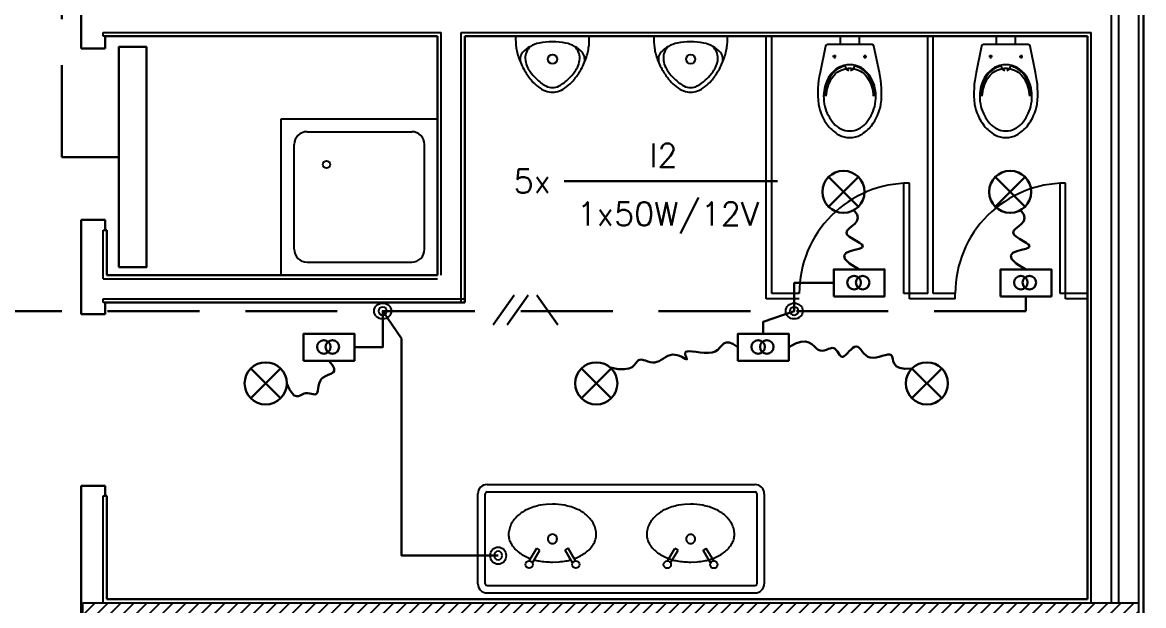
# Model space of a CAD drawing. Extents: x 21.2 to 81.9, y 10.7 to 70.
# Drawn here: x 75.75 to 81.85, y 58.9 to 62.07 of the extents above; entities that cross this region are included whole.
import ezdxf

# ---------------------------------------------------------------- set-up
doc = ezdxf.new("R2010")
doc.units = 0
doc.header["$MEASUREMENT"] = 0
for name, pattern in [('1st floor plan$0$Default', [0]), ('Dashed', [0.75, 0.5, -0.25]), ('Default', [0]), ('Solid', [0])]:
    doc.linetypes.add(name, pattern=pattern)
for name, color, linetype in [('1st floor plan$0$2FIN', 7, 'Continuous'), ('1st floor plan$0$Equipment', 92, '1st floor plan$0$Default'), ('1st floor plan$0$ESTR', 92, 'Continuous'), ('1st floor plan$0$Hatch', 15, 'Continuous'), ('IE003', 7, 'Continuous'), ('Xref_Plan', 7, 'Continuous')]:
    doc.layers.add(name, color=color, linetype=linetype)
doc.layers.add('1st floor plan$0$Partitions', color=7, linetype='Continuous', lineweight=30)
doc.layers.add('Illumination', color=30, linetype='Solid', lineweight=30)
doc.styles.add('Default', font='SIMPLEX.shx', dxfattribs={"height": 0.175})

# ---------------------------------------------------------------- blocks, each defined once
blk = doc.blocks.new('Bola')
at = {"layer": 'IE003', "color": 7, "linetype": 'Default', "const_width": 0.2}
blk.add_lwpolyline([(-0.1, 0, 1), (0.1, 0, 1)], format="xyb", close=True, dxfattribs=at)
at = {"layer": 'IE003', "color": 7, "linetype": 'Default'}
blk.add_circle((0, 0), 0.2, dxfattribs=at)
blk = doc.blocks.new('3')
at = {"layer": 'Illumination', "color": 7}
for p, q in [((-48.8, -68.3), (65.8, 92.1)), ((28.3, -68.3), (142.9, 92.1)), ((303.6, -68.3), (188.9, 92.1))]:
    blk.add_line(p, q, dxfattribs=at)
blk = doc.blocks.new('*X15')
at = {"color": 0, "linetype": 'ByBlock'}
for p, q in [((-4.3644, 11.6162), (-3.8736, 12.107)), ((-4.3644, 11.6869), (-3.9443, 12.107)), ((-4.3644, 11.7576), (-4.015, 12.107)), ((-4.3644, 11.8283), (-4.0857, 12.107)), ((-4.3644, 11.8991), (-4.1565, 12.107)), ((-4.3644, 11.9698), (-4.2272, 12.107)), ((-4.3644, 12.0405), (-4.2979, 12.107)), ((-4.0529, 11.857), (-3.8029, 12.107)), ((-3.9822, 11.857), (-3.7322, 12.107)), ((-3.9115, 11.857), (-3.6615, 12.107)), ((-3.8408, 11.857), (-3.5908, 12.107)), ((-3.7701, 11.857), (-3.5201, 12.107)), ((-3.6993, 11.857), (-3.4493, 12.107)), ((-3.6286, 11.857), (-3.3786, 12.107)), ((-3.5579, 11.857), (-3.3079, 12.107)), ((-3.4872, 11.857), (-3.2372, 12.107)), ((-3.4165, 11.857), (-3.1665, 12.107)), ((-3.3458, 11.857), (-3.0958, 12.107)), ((-3.2751, 11.857), (-3.0251, 12.107)), ((-3.2044, 11.857), (-2.9544, 12.107)), ((-3.1337, 11.857), (-2.8837, 12.107)), ((-3.063, 11.857), (-2.813, 12.107)), ((-2.9922, 11.857), (-2.7422, 12.107)), ((-2.9215, 11.857), (-2.6715, 12.107)), ((-2.8508, 11.857), (-2.6008, 12.107)), ((-2.7801, 11.857), (-2.5301, 12.107)), ((-2.7094, 11.857), (-2.4594, 12.107)), ((-2.6387, 11.857), (-2.3887, 12.107)), ((-2.568, 11.857), (-2.318, 12.107)), ((-2.4973, 11.857), (-2.2473, 12.107)), ((-2.4266, 11.857), (-2.1766, 12.107)), ((-2.3558, 11.857), (-2.1058, 12.107)), ((-2.2851, 11.857), (-2.0351, 12.107)), ((-2.2144, 11.857), (-1.9644, 12.107)), ((-2.1437, 11.857), (-1.8937, 12.107)), ((-2.073, 11.857), (-1.823, 12.107)), ((-2.0023, 11.857), (-1.7523, 12.107)), ((-1.9316, 11.857), (-1.6816, 12.107)), ((-1.8609, 11.857), (-1.6109, 12.107)), ((-1.7902, 11.857), (-1.5402, 12.107)), ((-1.7195, 11.857), (-1.4695, 12.107)), ((-1.6487, 11.857), (-1.3987, 12.107)), ((-1.578, 11.857), (-1.328, 12.107)), ((-1.5073, 11.857), (-1.2573, 12.107)), ((-1.4366, 11.857), (-1.1866, 12.107)), ((-1.3659, 11.857), (-1.1159, 12.107)), ((-1.2952, 11.857), (-1.0452, 12.107)), ((-1.2245, 11.857), (-0.9745, 12.107)), ((-1.1538, 11.857), (-0.9038, 12.107)), ((-1.0831, 11.857), (-0.8331, 12.107)), ((-1.0123, 11.857), (-0.7623, 12.107)), ((-0.9416, 11.857), (-0.6916, 12.107)), ((-0.8709, 11.857), (-0.6209, 12.107)), ((-0.8002, 11.857), (-0.5502, 12.107)), ((-0.7295, 11.857), (-0.4795, 12.107)), ((-0.6588, 11.857), (-0.4088, 12.107)), ((-0.5881, 11.857), (-0.3381, 12.107)), ((-0.5174, 11.857), (-0.2674, 12.107)), ((-0.4467, 11.857), (-0.1967, 12.107)), ((-0.3759, 11.857), (-0.1259, 12.107)), ((-0.3052, 11.857), (-0.0552, 12.107)), ((-0.2345, 11.857), (0.0155, 12.107)), ((-0.1638, 11.857), (0.0862, 12.107)), ((-0.0931, 11.857), (0.1569, 12.107)), ((-0.0224, 11.857), (0.2276, 12.107)), ((0.0483, 11.857), (0.2983, 12.107)), ((0.119, 11.857), (0.369, 12.107)), ((0.1897, 11.857), (0.4397, 12.107)), ((0.2604, 11.857), (0.5104, 12.107)), ((0.3312, 11.857), (0.5812, 12.107)), ((0.4019, 11.857), (0.6519, 12.107)), ((0.4726, 11.857), (0.7226, 12.107)), ((0.5433, 11.857), (0.7933, 12.107)), ((0.614, 11.857), (0.864, 12.107)), ((0.6847, 11.857), (0.9347, 12.107)), ((0.7554, 11.857), (1.0054, 12.107)), ((0.8261, 11.857), (1.0761, 12.107)), ((0.8968, 11.857), (1.1356, 12.0958)), ((0.9676, 11.857), (1.1356, 12.025)), ((1.0383, 11.857), (1.1356, 11.9543)), ((1.109, 11.857), (1.1356, 11.8836)), ((-4.3644, 11.5455), (-4.1144, 11.7955)), ((-4.3644, 11.4748), (-4.1144, 11.7248)), ((-4.3644, 11.4041), (-4.1144, 11.6541)), ((-4.3644, 11.3334), (-4.1144, 11.5834)), ((-4.3644, 11.2627), (-4.1144, 11.5127)), ((-4.3644, 11.1919), (-4.1144, 11.4419)), ((-4.3644, 11.1212), (-4.1144, 11.3712)), ((-4.3644, 11.0505), (-4.1144, 11.3005)), ((-4.3644, 10.9798), (-4.1144, 11.2298)), ((-4.3644, 10.9091), (-4.1144, 11.1591)), ((-4.3644, 10.8384), (-4.1144, 11.0884)), ((-4.3644, 10.7677), (-4.1144, 11.0177)), ((-4.3644, 10.697), (-4.1144, 10.947)), ((-4.3644, 10.6263), (-4.1144, 10.8763)), ((-4.3644, 10.5555), (-4.1144, 10.8055)), ((-4.3644, 10.4848), (-4.1144, 10.7348)), ((-4.3615, 10.417), (-4.1144, 10.6641)), ((-4.2908, 10.417), (-4.1144, 10.5934)), ((-4.2201, 10.417), (-4.1144, 10.5227)), ((-4.1494, 10.417), (-4.1144, 10.452))]:
    blk.add_line(p, q, dxfattribs=at)
blk = doc.blocks.new('*X16')
at = {"color": 0, "linetype": 'ByBlock'}
for p, q in [((1.1356, 11.8836), (1.359, 12.107)), ((1.1356, 11.9543), (1.2883, 12.107)), ((1.1356, 12.025), (1.2176, 12.107)), ((1.1356, 12.0958), (1.1468, 12.107)), ((1.1356, 11.8129), (1.3856, 12.0629)), ((1.1356, 11.7422), (1.3856, 11.9922)), ((1.1356, 11.6715), (1.3856, 11.9215)), ((1.1356, 11.6008), (1.3856, 11.8508)), ((1.1356, 11.5301), (1.3856, 11.7801)), ((1.1356, 11.4594), (1.3856, 11.7094)), ((1.1356, 11.3886), (1.3856, 11.6386)), ((1.1356, 11.3179), (1.3856, 11.5679)), ((1.1356, 11.2472), (1.3856, 11.4972)), ((1.1356, 11.1765), (1.3856, 11.4265)), ((1.1356, 11.1058), (1.3856, 11.3558)), ((1.1356, 11.0351), (1.3856, 11.2851)), ((1.1356, 10.9644), (1.3856, 11.2144)), ((1.1356, 10.8937), (1.3856, 11.1437)), ((1.1356, 10.823), (1.3856, 11.073)), ((1.1356, 10.7522), (1.3856, 11.0022)), ((1.1356, 10.6815), (1.3856, 10.9315)), ((1.1356, 10.6108), (1.3856, 10.8608)), ((1.1356, 10.5401), (1.3856, 10.7901)), ((1.1356, 10.4694), (1.3856, 10.7194)), ((1.1356, 10.3987), (1.3856, 10.6487)), ((1.1356, 10.328), (1.3856, 10.578)), ((1.1356, 10.2573), (1.3856, 10.5073)), ((1.1356, 10.1866), (1.3856, 10.4366)), ((1.1356, 10.1159), (1.3856, 10.3659)), ((1.1356, 10.0451), (1.3856, 10.2951)), ((1.1356, 9.9744), (1.3856, 10.2244)), ((1.1356, 9.9037), (1.3856, 10.1537)), ((1.1356, 9.833), (1.3856, 10.083)), ((1.1356, 9.7623), (1.3856, 10.0123)), ((1.1356, 9.6916), (1.3856, 9.9416)), ((1.1356, 9.6209), (1.3856, 9.8709)), ((1.1356, 9.5502), (1.3856, 9.8002)), ((1.1356, 9.4795), (1.3856, 9.7295)), ((1.1356, 9.4087), (1.3856, 9.6587)), ((1.1356, 9.338), (1.3856, 9.588)), ((1.1356, 9.2673), (1.3856, 9.5173)), ((1.1356, 9.1966), (1.3856, 9.4466)), ((1.1356, 9.1259), (1.3856, 9.3759)), ((1.1974, 9.117), (1.3856, 9.3052)), ((1.2681, 9.117), (1.3856, 9.2345)), ((1.3388, 9.117), (1.3856, 9.1638))]:
    blk.add_line(p, q, dxfattribs=at)
blk = doc.blocks.new('1st floor plan')
at = {"layer": '1st floor plan$0$2FIN'}
for p, q in [((81.8264, 58.9121), (81.8264, 67.7571)), ((81.6764, 58.9121), (81.6764, 65.3071)), ((81.7164, 58.9121), (81.7164, 65.3071)), ((76.1864, 62.0171), (78.0264, 62.0171)), ((76.1864, 61.9971), (76.1864, 62.0171)), ((76.1964, 61.9971), (76.1864, 61.9971)), ((78.0264, 60.6971), (78.0264, 62.0171)), ((78.1364, 62.0171), (81.5664, 62.0171)), ((78.1364, 60.5471), (78.1364, 62.0171)), ((81.5664, 58.9121), (81.5664, 62.0171)), ((76.1864, 60.9421), (76.1964, 60.9421)), ((76.1864, 60.6771), (76.1864, 60.9421)), ((76.1864, 60.6771), (78.0064, 60.6771)), ((76.1864, 60.5671), (78.1564, 60.5671)), ((76.1864, 60.5471), (76.1864, 60.5671)), ((76.1964, 60.5471), (76.1864, 60.5471)), ((76.1864, 58.9121), (76.1864, 59.4952)), ((76.1864, 59.4952), (76.1964, 59.4952))]:
    blk.add_line(p, q, dxfattribs=at)
at = {"layer": '1st floor plan$0$Equipment'}
for p, q in [((79.7964, 60.5671), (79.7964, 61.9971)), ((79.8264, 60.5971), (79.8264, 61.9971)), ((80.6764, 60.5971), (80.6764, 61.9971)), ((80.7064, 60.5971), (80.7064, 61.9971)), ((80.1784, 61.8861), (80.1584, 61.8861)), ((80.1684, 61.8961), (80.1684, 61.8761)), ((80.3244, 61.8861), (80.3444, 61.8861)), ((80.3344, 61.8961), (80.3344, 61.8761)), ((81.0284, 61.8861), (81.0084, 61.8861)), ((81.0184, 61.8961), (81.0184, 61.8761)), ((81.1744, 61.8861), (81.1944, 61.8861)), ((81.1844, 61.8961), (81.1844, 61.8761)), ((77.1564, 60.6971), (77.1564, 61.5471)), ((77.1564, 61.5471), (78.0064, 61.5471)), ((77.2964, 61.4771), (77.8664, 61.4771)), ((77.2264, 60.8371), (77.2264, 61.4071)), ((77.9364, 60.8371), (77.9364, 61.4071)), ((80.5464, 60.5971), (80.5464, 61.1971)), ((80.5764, 61.1971), (80.5464, 61.1971)), ((80.5764, 60.5971), (80.5764, 61.1971)), ((81.3964, 60.5971), (81.3964, 61.1971)), ((81.4264, 61.1971), (81.3964, 61.1971)), ((81.4264, 60.5671), (81.4264, 61.1971)), ((77.2964, 60.7671), (77.8664, 60.7671)), ((79.9764, 60.5671), (79.7964, 60.5671)), ((79.9764, 60.5971), (79.8264, 60.5971)), ((80.5764, 60.5971), (80.5464, 60.5971)), ((80.6764, 60.5971), (80.5764, 60.5971)), ((80.5764, 60.5671), (80.5764, 60.5971)), ((80.6764, 60.5671), (80.5764, 60.5671)), ((80.8264, 60.5671), (80.6764, 60.5671)), ((80.8264, 60.5971), (80.7064, 60.5971)), ((80.8264, 60.5671), (80.8264, 60.5971)), ((81.4264, 60.5971), (81.3964, 60.5971)), ((81.5464, 60.5971), (81.4264, 60.5971)), ((81.5464, 60.5671), (81.4264, 60.5671)), ((78.2764, 59.5567), (79.7364, 59.5567)), ((78.2264, 59.0167), (78.2264, 59.5067)), ((78.2664, 59.0167), (78.2664, 59.5067)), ((78.2764, 59.5167), (79.7364, 59.5167)), ((79.7464, 59.5067), (79.7464, 59.0167)), ((79.7864, 59.5067), (79.7864, 59.0167)), ((78.5067, 59.1412), (78.5472, 59.2098)), ((78.5236, 59.1306), (78.5644, 59.1996)), ((78.5644, 59.1996), (78.5472, 59.2098)), ((78.7012, 59.1996), (78.7185, 59.2098)), ((78.742, 59.1306), (78.7012, 59.1996)), ((78.759, 59.1412), (78.7185, 59.2098)), ((79.2588, 59.1406), (79.2993, 59.2092)), ((79.2758, 59.13), (79.3165, 59.199)), ((79.3165, 59.199), (79.2993, 59.2092)), ((79.4534, 59.199), (79.4706, 59.2092)), ((79.4941, 59.13), (79.4534, 59.199)), ((79.5111, 59.1406), (79.4706, 59.2092)), ((78.2764, 59.0067), (79.7364, 59.0067)), ((78.2764, 58.9667), (79.7364, 58.9667))]:
    blk.add_line(p, q, dxfattribs=at)
for points in [[(78.8328, 61.9971), (78.4328, 61.9971, 0.056281), (78.4358, 61.9335, 0.051243), (78.4531, 61.8684, 0.047086), (78.4855, 61.8026, 0.038643), (78.5208, 61.7541, 0.050944), (78.5538, 61.7226, 0.073316), (78.5954, 61.6991, 0.092337), (78.6328, 61.6921, 0.092337), (78.6702, 61.6991, 0.073316), (78.7119, 61.7226, 0.050944), (78.7448, 61.7541, 0.038643), (78.7801, 61.8026, 0.047086), (78.8125, 61.8684, 0.051243), (78.8299, 61.9335, 0.056281)], [(79.585, 61.9971), (79.185, 61.9971, 0.056281), (79.1879, 61.9335, 0.051243), (79.2053, 61.8684, 0.047086), (79.2377, 61.8026, 0.038643), (79.273, 61.7541, 0.050944), (79.3059, 61.7226, 0.073316), (79.3475, 61.6991, 0.092337), (79.385, 61.6921, 0.092337), (79.4224, 61.6991, 0.073316), (79.464, 61.7226, 0.050944), (79.4969, 61.7541, 0.038643), (79.5322, 61.8026, 0.047086), (79.5646, 61.8684, 0.051243), (79.582, 61.9335, 0.056281)], [(80.1292, 61.9511, 0.356028), (80.1194, 61.9431), (80.0898, 61.7995, 0.088113), (80.0815, 61.6271, 0.124068), (80.1331, 61.5098, 0.086475), (80.192, 61.4596, 0.130408), (80.2514, 61.4451, 0.130408), (80.3108, 61.4596, 0.086475), (80.3696, 61.5098, 0.124068), (80.4213, 61.6271, 0.088113), (80.4129, 61.7995), (80.3834, 61.9431, 0.356028), (80.3736, 61.9511)], [(80.9792, 61.9511, 0.356028), (80.9694, 61.9431), (80.9398, 61.7995, 0.088113), (80.9315, 61.6271, 0.124068), (80.9831, 61.5098, 0.086475), (81.042, 61.4596, 0.130408), (81.1014, 61.4451, 0.130408), (81.1608, 61.4596, 0.086475), (81.2196, 61.5098, 0.124068), (81.2713, 61.6271, 0.088113), (81.2629, 61.7995), (81.2334, 61.9431, 0.356028), (81.2236, 61.9511)], [(78.6328, 61.8471, -0.999985), (78.6328, 61.8971, -0.999985)], [(79.385, 61.8471, -0.999985), (79.385, 61.8971, -0.999985)], [(80.2514, 61.4821, 0.221073), (80.3387, 61.5219, 0.102493), (80.3874, 61.6141, 0.121565), (80.3854, 61.7291, 0.187395), (80.3134, 61.8261, 0.126952), (80.2514, 61.8421, 0.126952), (80.1894, 61.8261, 0.187395), (80.1174, 61.7291, 0.121565), (80.1154, 61.6141, 0.102493), (80.164, 61.5219, 0.221073)], [(81.1014, 61.4821, 0.221073), (81.1887, 61.5219, 0.102493), (81.2374, 61.6141, 0.121565), (81.2354, 61.7291, 0.187395), (81.1634, 61.8261, 0.126952), (81.1014, 61.8421, 0.126952), (81.0394, 61.8261, 0.187395), (80.9674, 61.7291, 0.121565), (80.9654, 61.6141, 0.102493), (81.014, 61.5219, 0.221073)], [(79.3187, 59.4435, 0.02503), (79.2829, 59.4345, 0.032621), (79.2485, 59.4215, 0.040035), (79.2213, 59.4064, 0.035303), (79.197, 59.3876, 0.038321), (79.177, 59.3669, 0.054379), (79.1607, 59.342, 0.054586), (79.1501, 59.3142, 0.060889), (79.1461, 59.2844, 0.075785), (79.1498, 59.2584, 0.060002), (79.1599, 59.2352, 0.046948), (79.1774, 59.211, 0.043635), (79.1989, 59.1904, 0.038584), (79.226, 59.1718, 0.028735), (79.2547, 59.1574, 0.031893), (79.2824, 59.1474, 0.027941), (79.3109, 59.1409, 0.042673), (79.3854, 59.1347), (79.4217, 59.1362, 0.021447), (79.459, 59.1409, 0.027941), (79.4875, 59.1474, 0.031893), (79.5152, 59.1574, 0.028735), (79.5439, 59.1718, 0.038584), (79.571, 59.1904, 0.043635), (79.5925, 59.211, 0.046948), (79.61, 59.2352, 0.060002), (79.6201, 59.2584, 0.075785), (79.6238, 59.2844, 0.060889), (79.6198, 59.3142, 0.054586), (79.6092, 59.342, 0.054379), (79.5929, 59.3669, 0.038321), (79.5729, 59.3876, 0.035303), (79.5486, 59.4064, 0.040035), (79.5214, 59.4215, 0.032621), (79.487, 59.4345, 0.024635), (79.4518, 59.4434, 0.053768), (79.3844, 59.4495), (79.3512, 59.4481)], [(78.6328, 59.2858, 0.414221), (78.6078, 59.2608, 0.414221), (78.6328, 59.2358, 0.414221), (78.6578, 59.2608, 0.414221)], [(79.385, 59.2852, 0.414221), (79.36, 59.2602, 0.414221), (79.385, 59.2352, 0.414221), (79.41, 59.2602, 0.414221)]]:
    blk.add_lwpolyline(points, format="xyb", close=True, dxfattribs=at)
for points in [[(78.8064, 61.8535, 0.078162), (78.8081, 61.8796, 0.158684), (78.7959, 61.9077, 0.087457), (78.7532, 61.9419, 0.073385), (78.7051, 61.9596, 0.051629), (78.6328, 61.9671), (78.6328, 61.9671, 0.051629), (78.5605, 61.9596, 0.073385), (78.5125, 61.9419, 0.087457), (78.4697, 61.9077, 0.158684), (78.4575, 61.8796, 0.078162), (78.4592, 61.8535)], [(79.5586, 61.8535, 0.078162), (79.5602, 61.8796, 0.158684), (79.5481, 61.9077, 0.087457), (79.5053, 61.9419, 0.073385), (79.4572, 61.9596, 0.051629), (79.385, 61.9671), (79.385, 61.9671, 0.051629), (79.3127, 61.9596, 0.073385), (79.2646, 61.9419, 0.087457), (79.2218, 61.9077, 0.158684), (79.2097, 61.8796, 0.078162), (79.2113, 61.8535)], [(78.5128, 61.9421, 0.099174), (78.4908, 61.9101, 0.110283), (78.4843, 61.8757, 0.092873), (78.4934, 61.8352, 0.05733), (78.5108, 61.8048, 0.037877), (78.5453, 61.7646, 0.072182), (78.5966, 61.7263, 0.124936), (78.6328, 61.7171), (78.6328, 61.7171, 0.124936), (78.669, 61.7263, 0.072182), (78.7203, 61.7646, 0.037877), (78.7548, 61.8048, 0.05733), (78.7722, 61.8352, 0.092873), (78.7813, 61.8757, 0.110283), (78.7748, 61.9101, 0.099174), (78.7528, 61.9421)], [(79.265, 61.9421, 0.099174), (79.2429, 61.9101, 0.110283), (79.2365, 61.8757, 0.092873), (79.2455, 61.8352, 0.05733), (79.2629, 61.8048, 0.037877), (79.2974, 61.7646, 0.072182), (79.3487, 61.7263, 0.124936), (79.385, 61.7171), (79.385, 61.7171, 0.124936), (79.4212, 61.7263, 0.072182), (79.4725, 61.7646, 0.037877), (79.507, 61.8048, 0.05733), (79.5244, 61.8352, 0.092873), (79.5334, 61.8757, 0.110283), (79.527, 61.9101, 0.099174), (79.505, 61.9421)], [(80.1234, 61.6711, -0.134007), (80.1524, 61.7661, -0.213245), (80.2264, 61.8197, 0.668461), (80.2234, 61.8341, 0.205105), (80.1424, 61.7721, 0.136377), (80.1144, 61.6711)], [(80.2564, 61.8101), (80.2672, 61.8153, 0.801198), (80.2684, 61.8191, 0.05862), (80.2514, 61.8211, 0.05862), (80.2344, 61.8191, 0.801198), (80.2356, 61.8153), (80.2464, 61.8101)], [(80.3884, 61.6711, 0.136377), (80.3604, 61.7721, 0.205105), (80.2794, 61.8341, 0.668461), (80.2764, 61.8197, -0.213245), (80.3504, 61.7661, -0.134007), (80.3794, 61.6711)], [(80.9734, 61.6711, -0.134007), (81.0024, 61.7661, -0.213245), (81.0764, 61.8197, 0.668461), (81.0734, 61.8341, 0.205105), (80.9924, 61.7721, 0.136377), (80.9644, 61.6711)], [(81.1064, 61.8101), (81.1172, 61.8153, 0.801198), (81.1184, 61.8191, 0.05862), (81.1014, 61.8211, 0.05862), (81.0844, 61.8191, 0.801198), (81.0856, 61.8153), (81.0964, 61.8101)], [(81.2384, 61.6711, 0.136377), (81.2104, 61.7721, 0.205105), (81.1294, 61.8341, 0.668461), (81.1264, 61.8197, -0.213245), (81.2004, 61.7661, -0.134007), (81.2294, 61.6711)], [(80.5764, 61.1971, 0.414214), (79.9764, 60.5971)], [(81.4264, 61.1971, 0.414214), (80.8264, 60.5971)], [(78.5666, 59.4435, 0.02503), (78.5308, 59.4345, 0.032621), (78.4963, 59.4215, 0.040035), (78.4692, 59.4064, 0.035303), (78.4448, 59.3876, 0.038321), (78.4249, 59.3669, 0.054379), (78.4085, 59.342, 0.054586), (78.398, 59.3142, 0.060889), (78.394, 59.2844, 0.075785), (78.3977, 59.2584, 0.060002), (78.4078, 59.2352, 0.046948), (78.4253, 59.211, 0.043635), (78.4467, 59.1904, 0.038584), (78.4738, 59.1718, 0.028735), (78.5025, 59.1574, 0.012881), (78.5136, 59.153, 0.027941)], [(78.752, 59.153, 0.012883), (78.7631, 59.1574, 0.028735), (78.7918, 59.1718, 0.038584), (78.8189, 59.1904, 0.043635), (78.8404, 59.211, 0.046948), (78.8579, 59.2352, 0.060002), (78.868, 59.2584, 0.075785), (78.8716, 59.2844, 0.060889), (78.8677, 59.3142, 0.054586), (78.8571, 59.342, 0.054379), (78.8407, 59.3669, 0.038321), (78.8208, 59.3876, 0.035303), (78.7965, 59.4064, 0.040035), (78.7693, 59.4215, 0.032621), (78.7348, 59.4345, 0.024635), (78.6996, 59.4434, 0.053768), (78.6322, 59.4495), (78.5991, 59.4481), (78.5666, 59.4435, 0.02503)], [(78.5331, 59.1466, 0.025128), (78.5587, 59.1409, 0.042673), (78.6332, 59.1347), (78.6696, 59.1362, 0.021447), (78.7069, 59.1409, 0.025126), (78.7325, 59.1466, 0.031893)]]:
    blk.add_lwpolyline(points, format="xyb", dxfattribs=at)
for points in [[(80.2004, 61.9511), (80.2004, 61.9971), (80.3024, 61.9971), (80.3024, 61.9511)], [(81.0504, 61.9511), (81.0504, 61.9971), (81.1524, 61.9971), (81.1524, 61.9511)]]:
    blk.add_lwpolyline(points, dxfattribs=at)
for centre in [(77.4024, 61.2988), (78.506, 59.1212), (78.7597, 59.1212), (79.2581, 59.1206), (79.5118, 59.1206)]:
    blk.add_circle(centre, 0.02, dxfattribs=at)
for centre, radius, start, end in [((77.2964, 61.4071), 0.07, 90, 180), ((77.8664, 61.4071), 0.07, 360, 90), ((77.2964, 60.8371), 0.07, 180, 270), ((77.8664, 60.8371), 0.07, 270, 360), ((78.2764, 59.5067), 0.05, 90.00001, 180), ((79.7364, 59.5067), 0.05, 360, 89.99999), ((78.2764, 59.5067), 0.01, 90.00001, 180), ((79.7364, 59.5067), 0.01, 360, 89.99999), ((78.2764, 59.0167), 0.05, 180.00001, 269.99994), ((78.2764, 59.0167), 0.01, 180.00001, 269.99994), ((79.7364, 59.0167), 0.01, 270.00006, 359.99999), ((79.7364, 59.0167), 0.05, 270.00006, 359.99999)]:
    blk.add_arc(centre, radius, start, end, dxfattribs=at)
at = {"layer": '1st floor plan$0$ESTR'}
for p, q in [((76.0764, 58.9121), (81.8264, 58.9121)), ((76.0764, 57.2221), (76.0764, 58.9121)), ((81.8264, 51.9621), (81.8264, 58.9121))]:
    blk.add_line(p, q, dxfattribs=at)
at = {"layer": '1st floor plan$0$Partitions'}
for p, q in [((81.8514, 51.8821), (81.8514, 67.7571)), ((76.0664, 61.9309), (76.0664, 62.204)), ((76.1964, 61.9971), (78.0064, 61.9971)), ((76.1964, 61.9309), (76.1964, 61.9971)), ((78.0064, 60.6971), (78.0064, 61.9971)), ((78.1564, 61.9971), (81.5464, 61.9971)), ((78.1564, 60.5471), (78.1564, 61.9971)), ((81.5464, 58.9321), (81.5464, 61.9971)), ((76.0664, 61.9309), (76.1964, 61.9309)), ((76.0664, 60.484), (76.0664, 60.9971)), ((76.0664, 60.9971), (76.1964, 60.9971)), ((76.1964, 60.9971), (76.1964, 60.9421)), ((76.1964, 60.9421), (76.2064, 60.9421)), ((76.2064, 60.6971), (76.2064, 60.9421)), ((76.2064, 60.6971), (78.0064, 60.6971)), ((76.1964, 60.5471), (78.1564, 60.5471)), ((76.1964, 60.484), (76.1964, 60.5471)), ((76.1964, 60.484), (76.0664, 60.484)), ((76.0664, 57.7871), (76.0664, 59.5502)), ((76.0664, 59.5502), (76.1964, 59.5502)), ((76.1964, 59.4952), (76.1964, 59.5502)), ((76.1964, 59.4952), (76.2064, 59.4952)), ((76.2064, 58.9321), (76.2064, 59.4952)), ((76.2064, 58.9321), (81.5464, 58.9321))]:
    blk.add_line(p, q, dxfattribs=at)
at = {"layer": '1st floor plan$0$Hatch', "linetype": 'ByBlock'}
for name in ['*X15', '*X16']:
    blk.add_blockref(name, (80.4408, 46.8051), dxfattribs=at)

msp = doc.modelspace()

# ---------------------------------------------------------------- linework, layer by layer
at = {"layer": 'Illumination', "linetype": 'Dashed'}
for points in [[(76.2719, 61.3391), (75.9612, 61.3391), (75.9612, 62.6641)], [(81.2108, 60.5807), (81.2108, 60.5009), (75.9493, 60.5009), (75.0669, 60.5009), (75.0669, 61.8766), (74.5583, 61.8766)]]:
    msp.add_lwpolyline(points, dxfattribs=at)
at = {"layer": 'Illumination'}
for points in [[(76.2719, 60.7391), (76.2719, 61.9391), (76.4219, 61.9391), (76.4219, 61.9391), (76.4219, 60.7391), (76.4219, 60.7391)], [(80.1646, 60.5807), (80.1646, 60.7275), (80.4414, 60.7275), (80.4414, 60.5807)], [(81.0724, 60.5807), (81.0724, 60.7275), (81.3493, 60.7275), (81.3493, 60.5807)], [(77.2772, 60.2306), (77.2772, 60.3774), (77.554, 60.3774), (77.554, 60.2306)], [(79.6424, 60.2306), (79.6424, 60.3774), (79.9192, 60.3774), (79.9192, 60.2306)]]:
    msp.add_lwpolyline(points, close=True, dxfattribs=at)
for points in [[(80.1361, 61.0687), (80.2983, 61.2309)], [(80.2983, 61.0687), (80.1361, 61.2309)], [(81.0439, 61.0687), (81.2061, 61.2309)], [(81.2061, 61.0687), (81.0439, 61.2309)], [(78.6972, 61.2077), (79.8582, 61.2077)], [(80.303, 60.7275), (80.2504, 60.7601), (80.225, 60.7851), (80.2208, 60.8037), (80.2322, 60.8173), (80.2535, 60.8271), (80.2788, 60.8344), (80.3025, 60.8405), (80.3187, 60.8468), (80.3231, 60.8541), (80.3173, 60.8627), (80.3043, 60.8723), (80.2869, 60.8826), (80.2681, 60.8935), (80.2509, 60.9048), (80.2383, 60.9162), (80.2332, 60.9276), (80.2375, 60.9389), (80.2488, 60.9504), (80.2637, 60.9626), (80.2788, 60.9759), (80.2908, 60.9908), (80.296, 61.0078), (80.2912, 61.0272), (80.2729, 61.0496)], [(81.2108, 60.7275), (81.1583, 60.7601), (81.1328, 60.7851), (81.1286, 60.8037), (81.1401, 60.8173), (81.1613, 60.8271), (81.1866, 60.8344), (81.2103, 60.8405), (81.2265, 60.8468), (81.2309, 60.8541), (81.2252, 60.8627), (81.2121, 60.8723), (81.1947, 60.8826), (81.1759, 60.8935), (81.1587, 60.9048), (81.1461, 60.9162), (81.141, 60.9276), (81.1453, 60.9389), (81.1566, 60.9504), (81.1715, 60.9626), (81.1867, 60.9759), (81.1986, 60.9908), (81.2038, 61.0078), (81.199, 61.0272), (81.1808, 61.0496)], [(80.1646, 60.6541), (79.9494, 60.6541), (79.9494, 60.5009), (79.7808, 60.4431), (79.7808, 60.3774)], [(78.3372, 59.1697), (77.8109, 59.1697), (77.8109, 60.3509), (77.7084, 60.5009), (77.7084, 60.304), (77.554, 60.304)], [(79.6424, 60.304), (79.6156, 60.3218), (79.5949, 60.3296), (79.579, 60.3295), (79.5663, 60.3235), (79.5555, 60.3137), (79.545, 60.302), (79.5335, 60.2904), (79.5195, 60.2812), (79.5019, 60.2756), (79.4816, 60.2735), (79.4597, 60.2738), (79.4373, 60.2757), (79.4157, 60.2783), (79.3959, 60.2807), (79.3791, 60.282), (79.3665, 60.2814), (79.3589, 60.2781), (79.3556, 60.2728), (79.3554, 60.2661), (79.3574, 60.2587), (79.3604, 60.2515), (79.3634, 60.2452), (79.3653, 60.2405), (79.3649, 60.2382), (79.3616, 60.2387), (79.3555, 60.2416), (79.347, 60.246), (79.3366, 60.2512), (79.3249, 60.2564), (79.3123, 60.2607), (79.2992, 60.2635), (79.2861, 60.2639), (79.2734, 60.2614), (79.2611, 60.2566), (79.249, 60.2501), (79.2371, 60.2428), (79.2253, 60.2355), (79.2135, 60.2289), (79.2016, 60.2239), (79.1894, 60.2211), (79.1769, 60.2212), (79.1644, 60.2234), (79.152, 60.227), (79.14, 60.2309), (79.1286, 60.2344), (79.1181, 60.2365), (79.1087, 60.2363), (79.1006, 60.233), (79.0939, 60.2261), (79.087, 60.2166), (79.0783, 60.2061), (79.066, 60.1962), (79.0485, 60.1884), (79.0241, 60.1842), (78.991, 60.1852), (78.9474, 60.1929)], [(79.9192, 60.304), (79.956, 60.3241), (79.9858, 60.3336), (80.0097, 60.3347), (80.0288, 60.3295), (80.0442, 60.3203), (80.0569, 60.3092), (80.0681, 60.2984), (80.0788, 60.2901), (80.0898, 60.2858), (80.1012, 60.2852), (80.1127, 60.2871), (80.1241, 60.2906), (80.1351, 60.2946), (80.1456, 60.298), (80.1554, 60.2999), (80.1641, 60.2992), (80.1718, 60.2952), (80.1784, 60.2885), (80.1844, 60.2803), (80.19, 60.2716), (80.1955, 60.2633), (80.2011, 60.2565), (80.2072, 60.2523), (80.2141, 60.2516), (80.2218, 60.2552), (80.2304, 60.2622), (80.2395, 60.2714), (80.249, 60.2817), (80.2587, 60.2917), (80.2683, 60.3003), (80.2777, 60.3064), (80.2866, 60.3087), (80.2949, 60.3064), (80.3029, 60.3003), (80.311, 60.2915), (80.3194, 60.2812), (80.3285, 60.2705), (80.3386, 60.2606), (80.3502, 60.2526), (80.3635, 60.2477), (80.3786, 60.2466), (80.3951, 60.2487), (80.4121, 60.2526), (80.4289, 60.2573), (80.4447, 60.2616), (80.4587, 60.2644), (80.4701, 60.2644), (80.4782, 60.2606), (80.4827, 60.2521), (80.4853, 60.2403), (80.4884, 60.2267), (80.4943, 60.2129), (80.5051, 60.2005), (80.5232, 60.1912), (80.5508, 60.1865), (80.5903, 60.1882), (80.5903, 60.1882), (80.7525, 60.026)], [(77.4156, 60.2306), (77.4358, 60.2063), (77.4448, 60.1882), (77.4448, 60.1752), (77.438, 60.1658), (77.4264, 60.1589), (77.4122, 60.1531), (77.3974, 60.1472), (77.3842, 60.1399), (77.3742, 60.1302), (77.3672, 60.1187), (77.3626, 60.1059), (77.3595, 60.0928), (77.3574, 60.0801), (77.3556, 60.0685), (77.3533, 60.0588), (77.3499, 60.0519), (77.3448, 60.0481), (77.3381, 60.047), (77.3302, 60.0477), (77.3212, 60.0495), (77.3114, 60.0516), (77.3012, 60.0531), (77.2907, 60.0533), (77.2802, 60.0514), (77.27, 60.047), (77.2598, 60.0417), (77.2494, 60.0376), (77.2385, 60.0368), (77.227, 60.0413), (77.2146, 60.0531), (77.201, 60.0744), (77.186, 60.1071)], [(76.9903, 60.026), (77.1525, 60.1882)], [(77.1525, 60.026), (76.9903, 60.1882)], [(78.7903, 60.026), (78.9525, 60.1882)], [(78.9525, 60.026), (78.7903, 60.1882)], [(80.5903, 60.026), (80.7525, 60.1882)]]:
    msp.add_lwpolyline(points, dxfattribs=at)
for centre, radius in [((80.2172, 61.1498), 0.1147), ((81.125, 61.1498), 0.1147), ((80.2752, 60.6558), 0.0369), ((80.3219, 60.6558), 0.0369), ((81.183, 60.6558), 0.0369), ((81.2298, 60.6558), 0.0369), ((77.3877, 60.3057), 0.0369), ((77.4345, 60.3057), 0.0369), ((79.753, 60.3057), 0.0369), ((79.7998, 60.3057), 0.0369), ((77.0714, 60.1071), 0.1147), ((78.8714, 60.1071), 0.1147), ((80.6714, 60.1071), 0.1147)]:
    msp.add_circle(centre, radius, dxfattribs=at)

# ---------------------------------------------------------------- block references
at = {"layer": 'Illumination', "xscale": 0.001000000188398076, "yscale": 0.001000000188399852, "zscale": 0.001000000188399801}
msp.add_blockref('3', (78.3579, 60.4948), dxfattribs=at)
at = {"layer": 'Illumination', "linetype": 'Dashed', "xscale": -0.2154321579868537, "yscale": -0.2332014799386481, "zscale": 0.2154321579868543, "rotation": 270}
for p in [(77.7084, 60.5009), (79.9494, 60.5009)]:
    msp.add_blockref('Bola', p, dxfattribs=at)
at = {"layer": 'Illumination', "linetype": 'Dashed', "xscale": -0.2154321579868537, "yscale": -0.2332014799386481, "zscale": 0.2154321579868543}
msp.add_blockref('Bola', (78.3372, 59.1697), dxfattribs=at)
at = {"layer": 'Xref_Plan'}
msp.add_blockref('1st floor plan', (0, 0), dxfattribs=at)

# ---------------------------------------------------------------- texts
at = {"layer": 'Illumination', "style": 'Default'}
for s, p in [('I2', (79.1604, 61.2846)), ('5x', (78.421, 61.1445)), ('1x50W/12V', (78.7649, 60.9661))]:
    msp.add_text(s, height=0.128, dxfattribs=at).set_placement(p)

doc.saveas('drawing.dxf')
